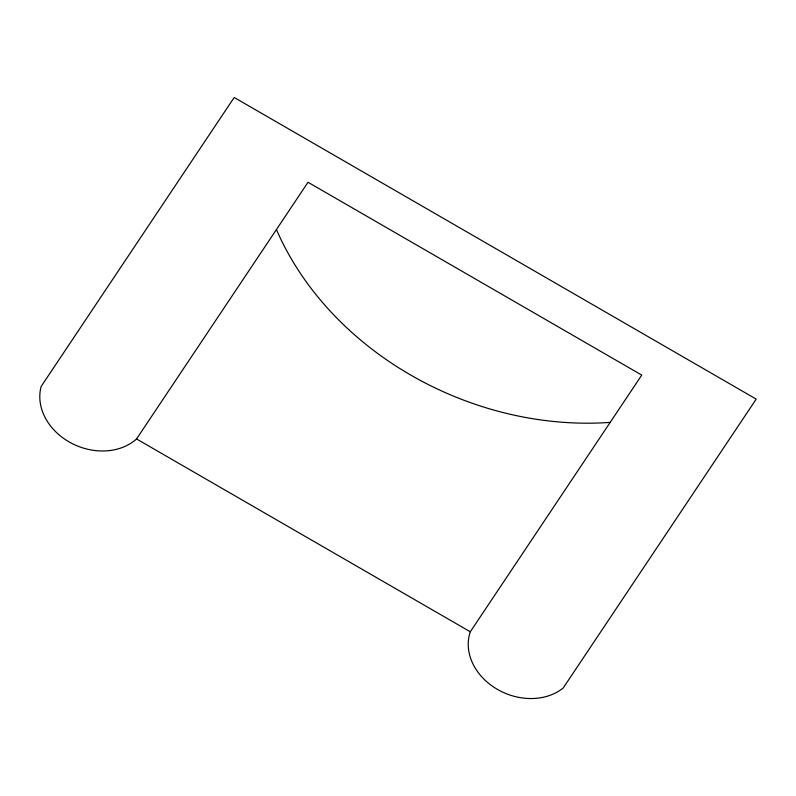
<?xml version="1.0" encoding="UTF-8"?>
<svg xmlns="http://www.w3.org/2000/svg" width="796" height="796" viewBox="0 0 796 796"><rect width="100%" height="100%" fill="white"/><g stroke="black" fill="none" stroke-linecap="round" stroke-linejoin="round"><path stroke-width="1.19" d="M136.544 438.944L308.022 182.264L641.765 375.105L470.287 631.785A56.138 45.641 22.6 0 0 496.246 688.699A56.138 45.641 22.6 0 0 563.21 688.003L756.2 399.104L234.193 97.48L41.193 386.378A56.138 45.641 22.6 0 0 70.187 442.516A56.138 45.641 22.6 0 0 136.544 438.944L470.287 631.785M610.184 422.387A296.062 240.73 22.6 0 1 276.441 229.537"/></g></svg>
